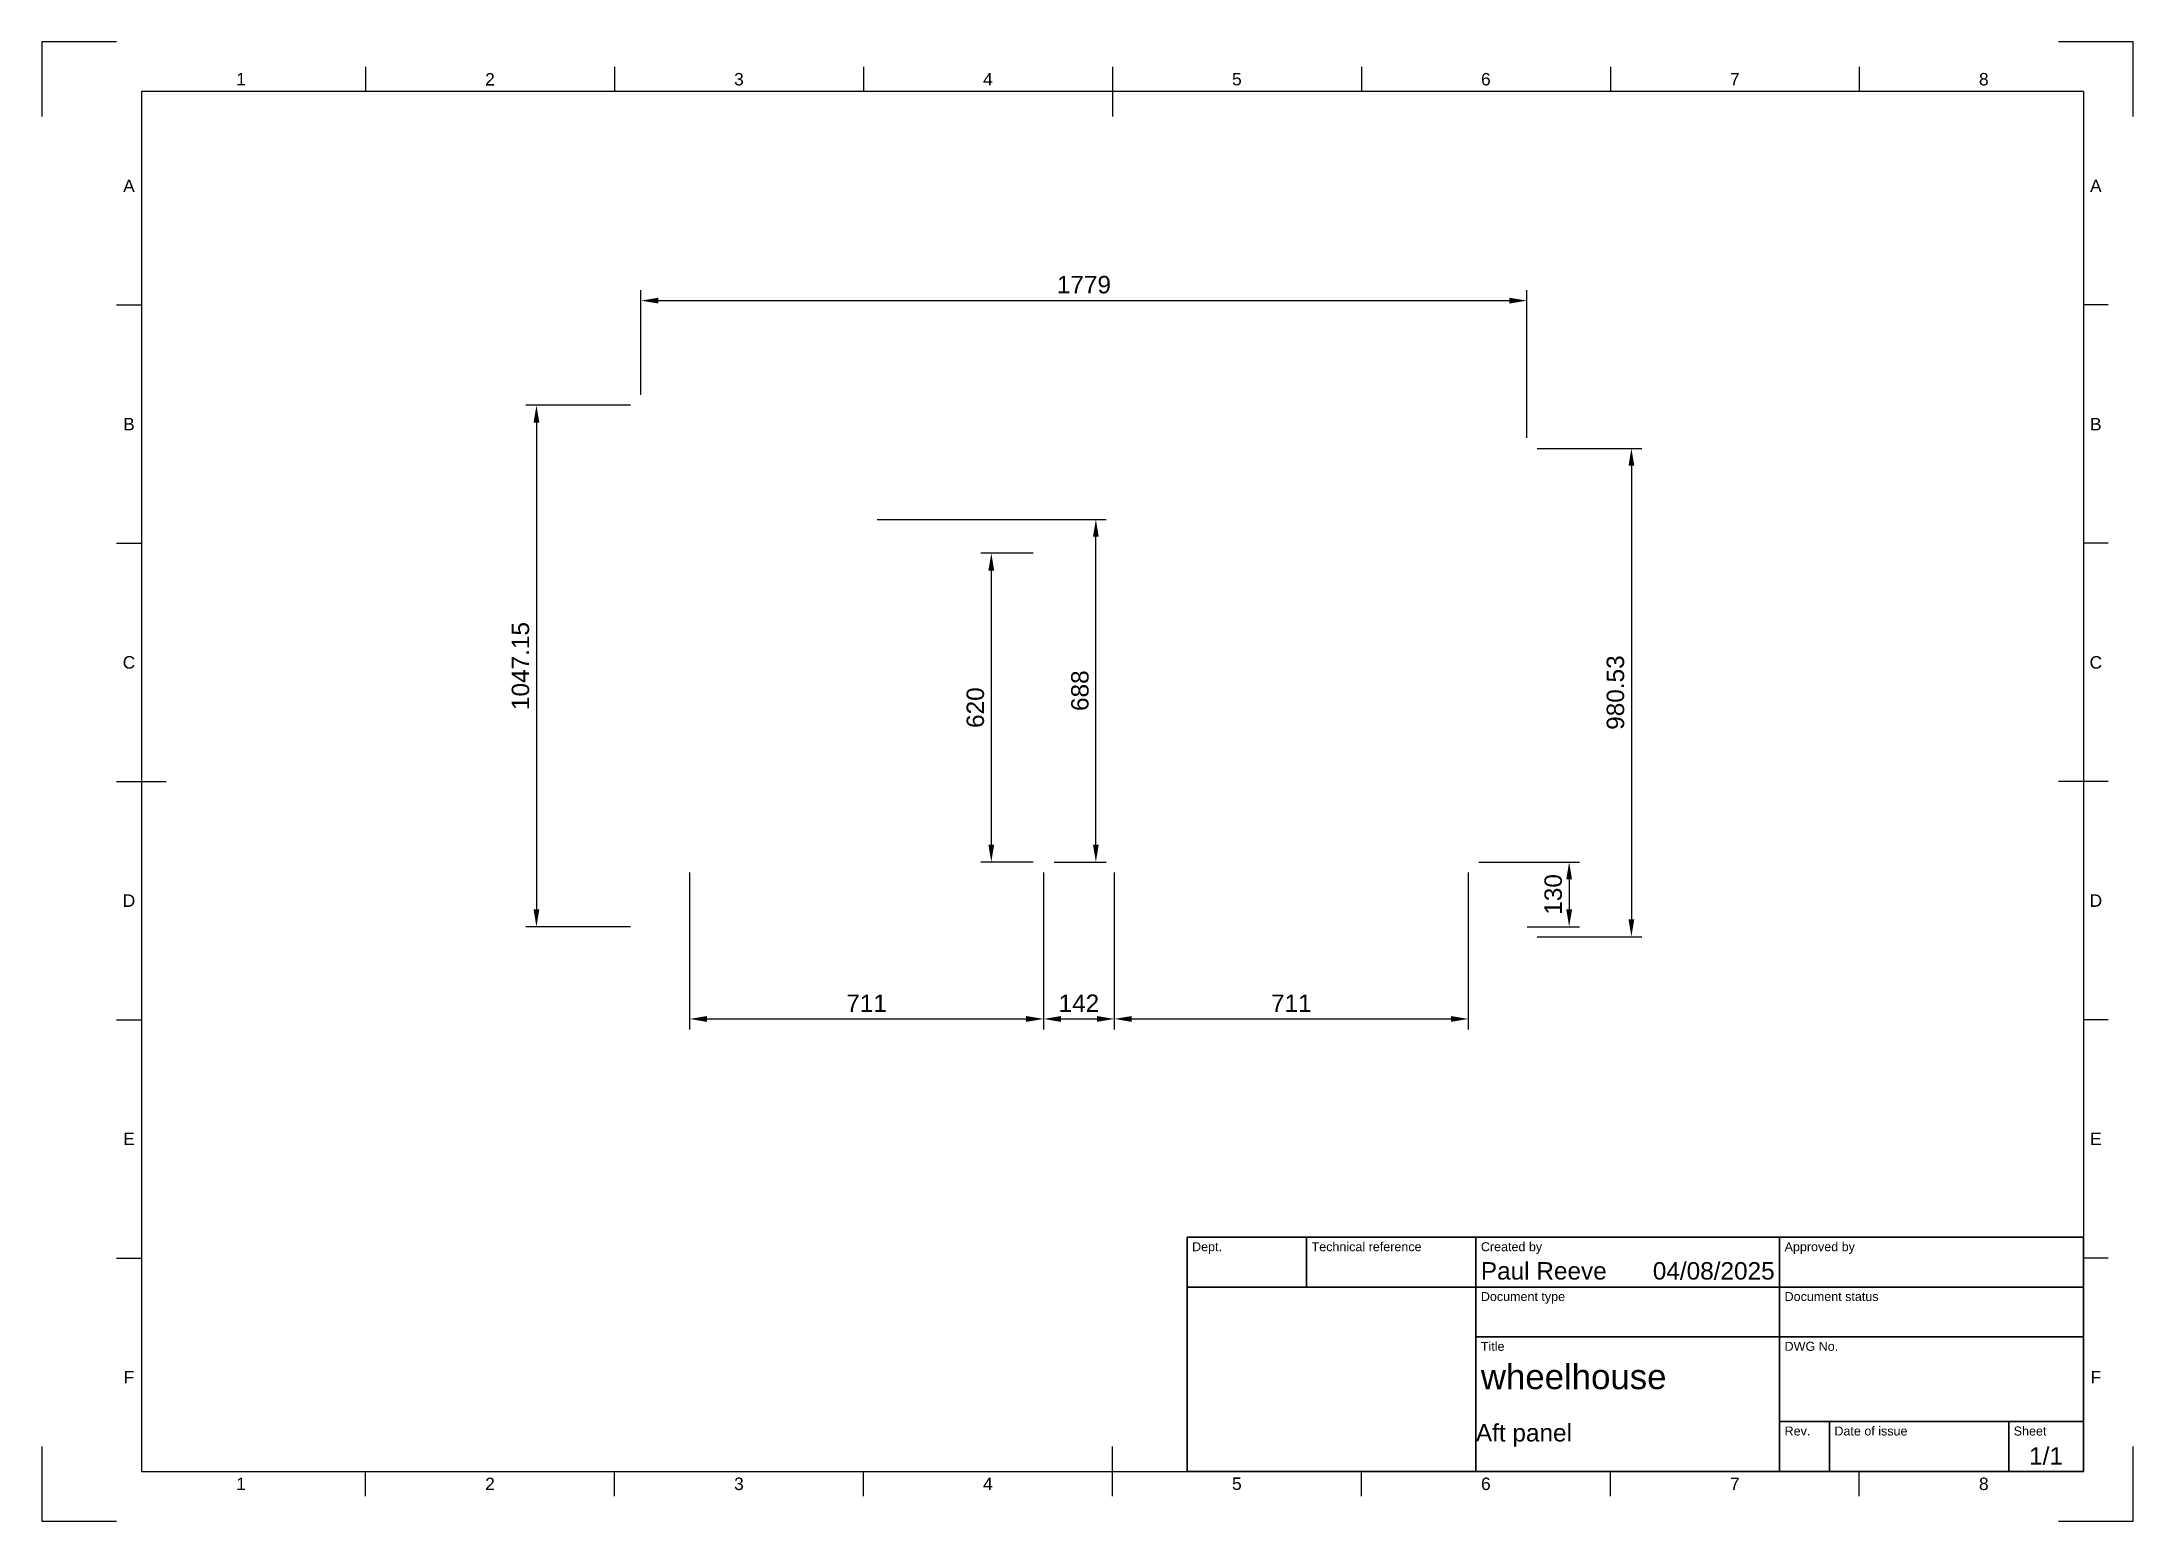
# Paper-space layout 'Sheet1' of a CAD drawing. Header units: millimetres. Extents: x 0 to 420, y 0 to 297.
import ezdxf
from ezdxf.enums import TextEntityAlignment as Align

# ---------------------------------------------------------------- set-up
doc = ezdxf.new("R2010")
doc.units = ezdxf.units.MM
doc.header["$LTSCALE"] = 0.75
for name, color, linetype, lineweight in [('BORDER', 7, 'Continuous', 25), ('FD_Dimensions', 7, 'Continuous', 25), ('Notes', 7, 'Continuous', 25), ('TITLEBLOCK', 7, 'Continuous', 35)]:
    doc.layers.add(name, color=color, linetype=linetype, lineweight=lineweight)
doc.styles.add('FusionTitle', font='Arial.ttf')
doc.styles.get("Standard").update_dxf_attribs({"font": 'Arial.ttf'})
doc.dimstyles.new('Dim-ISO-25', dxfattribs={"dimtxt": 3.5, "dimasz": 3.5, "dimexe": 2.1, "dimexo": 2.1, "dimgap": 1.4, "dimtad": 1, "dimzin": 12, "dimdsep": 46, "dimtxsty": 'Standard', "dimcen": 0, "dimazin": 3, "dimtp": 0.1, "dimtm": 0.1, "dimtfac": 0.714286, "dimtmove": 0, "dimatfit": 3, "dimfxl": 1, "dimtzin": 12, "dimarcsym": 0})

# ---------------------------------------------------------------- blocks, each defined once
blk = doc.blocks.new('ISO_A3_SHEET')
at = {"layer": 'BORDER'}
for p, q in [((65, 292), (65, 287)), ((115, 292), (115, 287)), ((165, 292), (165, 287)), ((215, 292), (215, 282)), ((265, 292), (265, 287)), ((315, 292), (315, 287)), ((365, 292), (365, 287)), ((410, 287), (20, 287)), ((20, 287), (20, 10)), ((410, 287), (410, 10)), ((15, 244.16666), (20, 244.16666)), ((415, 244.16666), (410, 244.16666)), ((15, 196.33333), (20, 196.33333)), ((415, 196.33333), (410, 196.33333)), ((15, 148.5), (25, 148.5)), ((415, 148.5), (405, 148.5)), ((15, 100.66667), (20, 100.66667)), ((415, 100.66667), (410, 100.66667)), ((15, 52.83334), (20, 52.83334)), ((415, 52.83334), (410, 52.83334)), ((215, 5), (215, 15)), ((20, 10), (410, 10)), ((65, 5), (65, 10)), ((115, 5), (115, 10)), ((165, 5), (165, 10)), ((265, 5), (265, 10)), ((315, 5), (315, 10)), ((365, 5), (365, 10))]:
    blk.add_line(p, q, dxfattribs=at)
at = {"layer": 'Defpoints'}
for p, q in [((15, 297), (0, 297)), ((0, 297), (0, 282)), ((420, 297), (405, 297)), ((420, 282), (420, 297)), ((0, 15), (0, 0)), ((420, 0), (420, 15)), ((0, 0), (15, 0)), ((405, 0), (420, 0))]:
    blk.add_line(p, q, dxfattribs=at)
at = {"layer": 'BORDER', "style": 'FusionTitle'}
for s, p in [('1', (40, 289.5)), ('2', (90, 289.5)), ('3', (140, 289.5)), ('4', (190, 289.5)), ('5', (240, 289.5)), ('6', (290, 289.5)), ('7', (340, 289.5)), ('8', (390, 289.5)), ('A', (17.5, 268.08333)), ('A', (412.5, 268.08333)), ('B', (17.5, 220.25)), ('B', (412.5, 220.25)), ('C', (17.5, 172.41667)), ('C', (412.5, 172.41667)), ('D', (17.5, 124.58334)), ('D', (412.5, 124.58334)), ('E', (17.5, 76.75001)), ('E', (412.5, 76.75001)), ('F', (17.5, 28.91668)), ('F', (412.5, 28.91668)), ('1', (40, 7.5)), ('2', (90, 7.5)), ('3', (140, 7.5)), ('4', (190, 7.5)), ('5', (240, 7.5)), ('6', (290, 7.5)), ('7', (340, 7.5)), ('8', (390, 7.5))]:
    blk.add_text(s, height=2.5, dxfattribs=at).set_placement(p, align=Align.MIDDLE)
blk = doc.blocks.new('ISO_TITLEBLOCK')
at = {"layer": 'TITLEBLOCK'}
for p, q in [((0, 47), (-180, 47)), ((-180, 47), (-180, 0)), ((-156, 37), (-156, 47)), ((-122, 0), (-122, 47)), ((-61, 0), (-61, 47)), ((0, 0), (0, 47)), ((-180, 37), (0, 37)), ((-122, 27), (0, 27)), ((-61, 10), (0, 10)), ((-51, 0), (-51, 10)), ((-15, 0), (-15, 10)), ((-180, 0), (0, 0))]:
    blk.add_line(p, q, dxfattribs=at)
at = {"layer": 'TITLEBLOCK', "style": 'FusionTitle'}
for s, p in [('Dept.', (-179, 46)), ('Technical reference', (-155, 46)), ('Created by', (-121, 46)), ('Approved by', (-60, 46)), ('Document type', (-121, 36)), ('Document status', (-60, 36)), ('Title', (-121, 26)), ('DWG No.', (-60, 26)), ('Rev.', (-60, 9)), ('Date of issue', (-50, 9)), ('Sheet', (-14, 9))]:
    blk.add_text(s, height=1.8, dxfattribs=at).set_placement(p, align=Align.TOP_LEFT)
for tag, height, p in [('DEPT', 3.5, (-179, 42)), ('TECHNICAL_REFERENCE', 3.5, (-155, 42)), ('CREATED_BY', 3.5, (-121, 42)), ('APPROVED_BY', 3.5, (-60, 42)), ('DOCUMENT_TYPE', 3.5, (-121, 32)), ('DOCUMENT_STATUS', 3.5, (-60, 32)), ('TITLE_1', 5, (-121, 21.5)), ('TITLE_2', 5, (-121, 14)), ('TITLE_3', 5, (-121, 6.5)), ('DATE_OF_ISSUE', 3.5, (-50, 5))]:
    blk.add_attdef(tag, text='', height=height, dxfattribs=at).set_placement(p, align=Align.TOP_LEFT)
for tag, p in [('CREATED_DATE', (-62, 42)), ('APPROVED_DATE', (-0.99, 42))]:
    blk.add_attdef(tag, text='', height=3.5, dxfattribs=at).set_placement(p, align=Align.TOP_RIGHT)
for tag, height, p in [('DRAWING_NUMBER', 5, (-30.5, 19.75)), ('REV', 3.5, (-56, 4.85)), ('SHEET', 3.5, (-7.5, 4.85))]:
    blk.add_attdef(tag, text='', height=height, dxfattribs=at).set_placement(p, align=Align.TOP_CENTER)
blk = doc.blocks.new('*D29')
at = {"layer": 'Defpoints', "color": 0, "transparency": 16777216}
for p in [(298.23, 245.04), (120.33, 224.04), (298.23, 215.38)]:
    blk.add_point(p, dxfattribs=at)
at = {"layer": 'FD_Dimensions', "color": 0, "lineweight": -2, "transparency": 16777216}
for p, q in [((120.33, 226.14), (120.33, 247.14)), ((123.83, 245.04), (294.73, 245.04)), ((298.23, 217.48), (298.23, 247.14))]:
    blk.add_line(p, q, dxfattribs=at)
at = {"layer": 'FD_Dimensions', "color": 0, "transparency": 16777216}
for points in [[(123.83, 245.63), (123.83, 244.46), (120.33, 245.04)], [(294.73, 245.63), (294.73, 244.46), (298.23, 245.04)]]:
    blk.add_solid(points, dxfattribs=at)
at = {"layer": 'FD_Dimensions', "color": 0, "transparency": 16777216, "insert": (209.28, 248.23), "char_height": 3.5, "attachment_point": 5}
blk.add_mtext('1779', dxfattribs=at)
blk = doc.blocks.new('*D30')
at = {"layer": 'Defpoints', "color": 0, "transparency": 16777216}
for p in [(120.33, 224.04), (99.33, 119.33), (120.33, 119.33)]:
    blk.add_point(p, dxfattribs=at)
at = {"layer": 'FD_Dimensions', "color": 0, "lineweight": -2, "transparency": 16777216}
for p, q in [((118.23, 224.04), (97.23, 224.04)), ((99.33, 220.54), (99.33, 122.83)), ((118.23, 119.33), (97.23, 119.33))]:
    blk.add_line(p, q, dxfattribs=at)
at = {"layer": 'FD_Dimensions', "color": 0, "transparency": 16777216}
for points in [[(98.75, 220.54), (99.91, 220.54), (99.33, 224.04)], [(98.75, 122.83), (99.91, 122.83), (99.33, 119.33)]]:
    blk.add_solid(points, dxfattribs=at)
at = {"layer": 'FD_Dimensions', "color": 0, "transparency": 16777216, "insert": (96.14, 171.68), "char_height": 3.5, "attachment_point": 5, "rotation": 90}
blk.add_mtext('1047.15', dxfattribs=at)
blk = doc.blocks.new('*D31')
at = {"layer": 'Defpoints', "color": 0, "transparency": 16777216}
for p in [(298.23, 215.38), (298.23, 117.33), (319.23, 117.33)]:
    blk.add_point(p, dxfattribs=at)
at = {"layer": 'FD_Dimensions', "color": 0, "lineweight": -2, "transparency": 16777216}
for p, q in [((300.33, 215.38), (321.33, 215.38)), ((319.23, 211.88), (319.23, 120.83)), ((300.33, 117.33), (321.33, 117.33))]:
    blk.add_line(p, q, dxfattribs=at)
at = {"layer": 'FD_Dimensions', "color": 0, "transparency": 16777216}
for points in [[(318.65, 211.88), (319.81, 211.88), (319.23, 215.38)], [(318.65, 120.83), (319.81, 120.83), (319.23, 117.33)]]:
    blk.add_solid(points, dxfattribs=at)
at = {"layer": 'FD_Dimensions', "color": 0, "transparency": 16777216, "insert": (316.04, 166.35), "char_height": 3.5, "attachment_point": 5, "rotation": 90}
blk.add_mtext('980.53', dxfattribs=at)
blk = doc.blocks.new('*D32')
at = {"layer": 'Defpoints', "color": 0, "transparency": 16777216}
for p in [(130.08, 132.33), (201.18, 132.33), (201.18, 100.83)]:
    blk.add_point(p, dxfattribs=at)
at = {"layer": 'FD_Dimensions', "color": 0, "lineweight": -2, "transparency": 16777216}
for p, q in [((130.08, 130.23), (130.08, 98.73)), ((201.18, 130.23), (201.18, 98.73)), ((133.58, 100.83), (197.68, 100.83))]:
    blk.add_line(p, q, dxfattribs=at)
at = {"layer": 'FD_Dimensions', "color": 0, "transparency": 16777216}
for points in [[(133.58, 101.41), (133.58, 100.24), (130.08, 100.83)], [(197.68, 101.41), (197.68, 100.24), (201.18, 100.83)]]:
    blk.add_solid(points, dxfattribs=at)
at = {"layer": 'FD_Dimensions', "color": 0, "transparency": 16777216, "insert": (165.63, 103.98), "char_height": 3.5, "attachment_point": 5}
blk.add_mtext('711', dxfattribs=at)
blk = doc.blocks.new('*D33')
at = {"layer": 'Defpoints', "color": 0, "transparency": 16777216}
for p in [(201.18, 132.33), (215.38, 132.33), (215.38, 100.83)]:
    blk.add_point(p, dxfattribs=at)
at = {"layer": 'FD_Dimensions', "color": 0, "lineweight": -2, "transparency": 16777216}
for p, q in [((201.18, 130.23), (201.18, 98.73)), ((215.38, 130.23), (215.38, 98.73)), ((204.68, 100.83), (211.88, 100.83))]:
    blk.add_line(p, q, dxfattribs=at)
at = {"layer": 'FD_Dimensions', "color": 0, "transparency": 16777216}
for points in [[(204.68, 101.41), (204.68, 100.24), (201.18, 100.83)], [(211.88, 101.41), (211.88, 100.24), (215.38, 100.83)]]:
    blk.add_solid(points, dxfattribs=at)
at = {"layer": 'FD_Dimensions', "color": 0, "transparency": 16777216, "insert": (208.28, 103.98), "char_height": 3.5, "attachment_point": 5}
blk.add_mtext('142', dxfattribs=at)
blk = doc.blocks.new('*D34')
at = {"layer": 'Defpoints', "color": 0, "transparency": 16777216}
for p in [(215.38, 132.33), (286.48, 132.33), (286.48, 100.83)]:
    blk.add_point(p, dxfattribs=at)
at = {"layer": 'FD_Dimensions', "color": 0, "lineweight": -2, "transparency": 16777216}
for p, q in [((215.38, 130.23), (215.38, 98.73)), ((286.48, 130.23), (286.48, 98.73)), ((218.88, 100.83), (282.98, 100.83))]:
    blk.add_line(p, q, dxfattribs=at)
at = {"layer": 'FD_Dimensions', "color": 0, "transparency": 16777216}
for points in [[(218.88, 101.41), (218.88, 100.24), (215.38, 100.83)], [(282.98, 101.41), (282.98, 100.24), (286.48, 100.83)]]:
    blk.add_solid(points, dxfattribs=at)
at = {"layer": 'FD_Dimensions', "color": 0, "transparency": 16777216, "insert": (250.93, 103.98), "char_height": 3.5, "attachment_point": 5}
blk.add_mtext('711', dxfattribs=at)
blk = doc.blocks.new('*D35')
at = {"layer": 'Defpoints', "color": 0, "transparency": 16777216}
for p in [(201.18, 194.33), (190.68, 132.33), (201.18, 132.33)]:
    blk.add_point(p, dxfattribs=at)
at = {"layer": 'FD_Dimensions', "color": 0, "lineweight": -2, "transparency": 16777216}
for p, q in [((199.08, 194.33), (188.58, 194.33)), ((190.68, 190.83), (190.68, 135.83)), ((199.08, 132.33), (188.58, 132.33))]:
    blk.add_line(p, q, dxfattribs=at)
at = {"layer": 'FD_Dimensions', "color": 0, "transparency": 16777216}
for points in [[(190.1, 190.83), (191.26, 190.83), (190.68, 194.33)], [(190.1, 135.83), (191.26, 135.83), (190.68, 132.33)]]:
    blk.add_solid(points, dxfattribs=at)
at = {"layer": 'FD_Dimensions', "color": 0, "transparency": 16777216, "insert": (187.49, 163.33), "char_height": 3.5, "attachment_point": 5, "rotation": 90}
blk.add_mtext('620', dxfattribs=at)
blk = doc.blocks.new('*D36')
at = {"layer": 'Defpoints', "color": 0, "transparency": 16777216}
for p in [(165.63, 201.13), (211.68, 201.13), (201.18, 132.33)]:
    blk.add_point(p, dxfattribs=at)
at = {"layer": 'FD_Dimensions', "color": 0, "lineweight": -2, "transparency": 16777216}
for p, q in [((167.73, 201.13), (213.78, 201.13)), ((211.68, 135.83), (211.68, 197.63)), ((203.28, 132.33), (213.78, 132.33))]:
    blk.add_line(p, q, dxfattribs=at)
at = {"layer": 'FD_Dimensions', "color": 0, "transparency": 16777216}
for points in [[(211.1, 197.63), (212.26, 197.63), (211.68, 201.13)], [(211.1, 135.83), (212.26, 135.83), (211.68, 132.33)]]:
    blk.add_solid(points, dxfattribs=at)
at = {"layer": 'FD_Dimensions', "color": 0, "transparency": 16777216, "insert": (208.49, 166.73), "char_height": 3.5, "attachment_point": 5, "rotation": 90}
blk.add_mtext('688', dxfattribs=at)
blk = doc.blocks.new('*D37')
at = {"layer": 'Defpoints', "color": 0, "transparency": 16777216}
for p in [(286.48, 132.33), (296.23, 119.33), (306.73, 119.33)]:
    blk.add_point(p, dxfattribs=at)
at = {"layer": 'FD_Dimensions', "color": 0, "lineweight": -2, "transparency": 16777216}
for p, q in [((288.58, 132.33), (308.83, 132.33)), ((306.73, 128.83), (306.73, 122.83)), ((298.33, 119.33), (308.83, 119.33))]:
    blk.add_line(p, q, dxfattribs=at)
at = {"layer": 'FD_Dimensions', "color": 0, "transparency": 16777216}
for points in [[(306.15, 128.83), (307.31, 128.83), (306.73, 132.33)], [(306.15, 122.83), (307.31, 122.83), (306.73, 119.33)]]:
    blk.add_solid(points, dxfattribs=at)
at = {"layer": 'FD_Dimensions', "color": 0, "transparency": 16777216, "insert": (303.54, 125.83), "char_height": 3.5, "attachment_point": 5, "rotation": 90}
blk.add_mtext('130', dxfattribs=at)

psp = doc.layouts.new('Sheet1')

# ---------------------------------------------------------------- block references
at = {"layer": 'BORDER'}
psp.add_blockref('ISO_A3_SHEET', (0, 0), dxfattribs=at)
at = {"layer": 'TITLEBLOCK'}
psp.add_blockref('ISO_TITLEBLOCK', (410, 10), dxfattribs=at).add_auto_attribs({'CREATED_DATE': '04/08/2025', 'SHEET': '1/1', 'TITLE_1': 'wheelhouse', 'CREATED_BY': 'Paul Reeve'})

# ---------------------------------------------------------------- texts
at = {"layer": 'Notes', "insert": (288, 37), "char_height": 3.5, "attachment_point": 1}
psp.add_mtext_dynamic_manual_height_columns('\\P\\P\\PAft panel', width=61, gutter_width=17.5, heights=[0], dxfattribs=at)

# ---------------------------------------------------------------- dimensions: what is measured, and where the dimension line sits
at = {"layer": 'FD_Dimensions'}
for base, p1, p2, picture, middle in [((298.2292, 245.042), (120.3292, 224.042), (298.2292, 215.3805), '*D29', (209.2792, 248.229)), ((201.1792, 100.8275), (130.0792, 132.3275), (201.1792, 132.3275), '*D32', (165.6292, 103.9847)), ((215.3792, 100.8275), (201.1792, 132.3275), (215.3792, 132.3275), '*D33', (208.2792, 103.9847)), ((286.4792, 100.8275), (215.3792, 132.3275), (286.4792, 132.3275), '*D34', (250.9292, 103.9847))]:
    dim = psp.add_linear_dim(base=base, p1=p1, p2=p2, dimstyle='Dim-ISO-25', override={"dimlfac": -10, "dimclrd": 0, "dimclre": 0}, dxfattribs=at)
    dim.commit()
    dim.dimension.update_dxf_attribs({"geometry": picture, "text_midpoint": middle})
for base, p1, p2, override, picture, middle in [((99.3292, 119.32749), (120.3292, 224.04203), (120.3292, 119.32749), {"dimlfac": -10, "dimclrd": 0, "dimclre": 0}, '*D30', (96.14219, 171.68476)), ((319.2292, 117.3275), (298.2292, 215.3805), (298.2292, 117.3275), {"dimlfac": -10, "dimclrd": 0, "dimclre": 0}, '*D31', (316.041, 166.354)), ((211.6792, 201.1275), (201.1792, 132.3275), (165.6292, 201.1275), {"dimlfac": -10}, '*D36', (208.4922, 166.7275)), ((190.6792, 132.3275), (201.1792, 194.3275), (201.1792, 132.3275), {"dimlfac": -10}, '*D35', (187.4922, 163.3275)), ((306.7292, 119.3275), (286.4792, 132.3275), (296.2292, 119.3275), {"dimlfac": -10, "dimclrd": 0, "dimclre": 0}, '*D37', (303.541, 125.8275))]:
    dim = psp.add_linear_dim(base=base, p1=p1, p2=p2, angle=90, dimstyle='Dim-ISO-25', override=override, dxfattribs=at)
    dim.commit()
    dim.dimension.update_dxf_attribs({"geometry": picture, "text_midpoint": middle})

doc.saveas('drawing.dxf')
